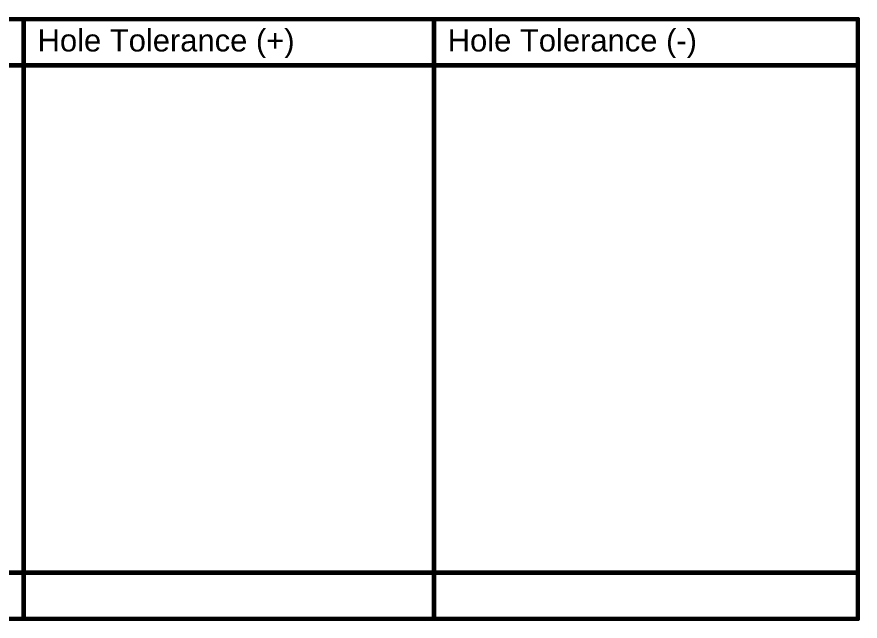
# Model space of a CAD drawing. Header units: inches. Extents: x -5 to 5258, y -4 to 5281.
# Drawn here: x 208.6 to 278.2, y 120.8 to 170.8 of the extents above; entities that cross this region are included whole.
import ezdxf

# ---------------------------------------------------------------- set-up
doc = ezdxf.new("R2010")
doc.units = ezdxf.units.IN
doc.layers.add('Drill Drawing', color=1, linetype='Continuous')
doc.styles.add('Arial', font='', dxfattribs={"height": 0.2})
doc.styles.get('Arial').set_extended_font_data('Arial')

msp = doc.modelspace()

# ---------------------------------------------------------------- linework, layer by layer
at = {"layer": 'Drill Drawing', "const_width": 0.381}
for points in [[(-4.689, 170.561), (278.035, 170.561)], [(209.145, 121.031), (209.145, 170.561)], [(243.019, 121.031), (243.019, 170.561)], [(278.035, 121.031), (278.035, 170.561)], [(-4.689, 166.751), (278.035, 166.751)], [(-4.689, 124.841), (278.035, 124.841)], [(-4.689, 121.031), (278.035, 121.031)]]:
    msp.add_lwpolyline(points, dxfattribs=at)
at = {"layer": 'Drill Drawing', "const_width": 0.191}
for points in [[(209.05, 170.561, 1), (209.24, 170.561, 1)], [(242.924, 170.561, 1), (243.114, 170.561, 1)], [(277.94, 170.561, 1), (278.131, 170.561, 1)], [(277.94, 170.561, 1), (278.131, 170.561, 1)], [(277.94, 166.751, 1), (278.131, 166.751, 1)], [(277.94, 124.841, 1), (278.131, 124.841, 1)], [(209.05, 121.031, 1), (209.24, 121.031, 1)], [(242.924, 121.031, 1), (243.114, 121.031, 1)], [(277.94, 121.031, 1), (278.131, 121.031, 1)], [(277.94, 121.031, 1), (278.131, 121.031, 1)]]:
    msp.add_lwpolyline(points, format="xyb", close=True, dxfattribs=at)

# ---------------------------------------------------------------- texts
at = {"layer": 'Drill Drawing', "style": 'Arial'}
for s, p in [('Hole Tolerance (+)', (210.288, 167.894)), ('Hole Tolerance (-)', (244.162, 167.894))]:
    msp.add_text(s, height=1.8288, dxfattribs=at).set_placement(p)

doc.saveas('drawing.dxf')
